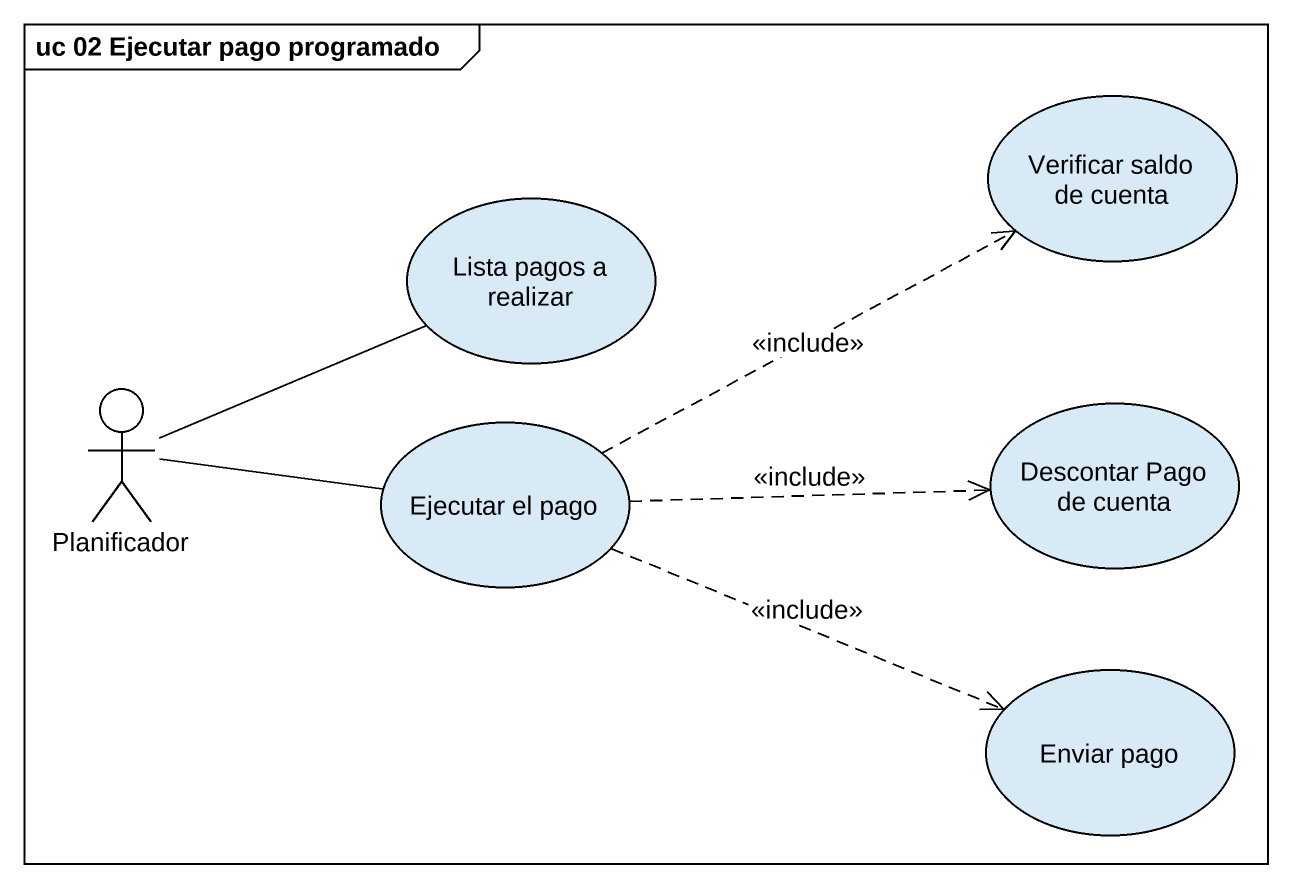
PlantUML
@startuml
mainframe uc 02 Ejecutar pago programado
usecase "Verificar saldo de cuenta" as Verificar_saldo_de_cuenta
usecase "Lista pagos a realizar" as Lista_pagos_a_realizar
actor Planificador
usecase "Descontar Pago de cuenta" as Descontar_Pago_de_cuenta
usecase "Ejecutar el pago" as Ejecutar_el_pago
usecase "Enviar pago" as Enviar_pago
Planificador -right- Lista_pagos_a_realizar
Planificador -right- Ejecutar_el_pago
Ejecutar_el_pago .right.> Verificar_saldo_de_cuenta : <<include>>
Ejecutar_el_pago .right.> Descontar_Pago_de_cuenta : <<include>>
Ejecutar_el_pago .right.> Enviar_pago : <<include>>
@enduml
